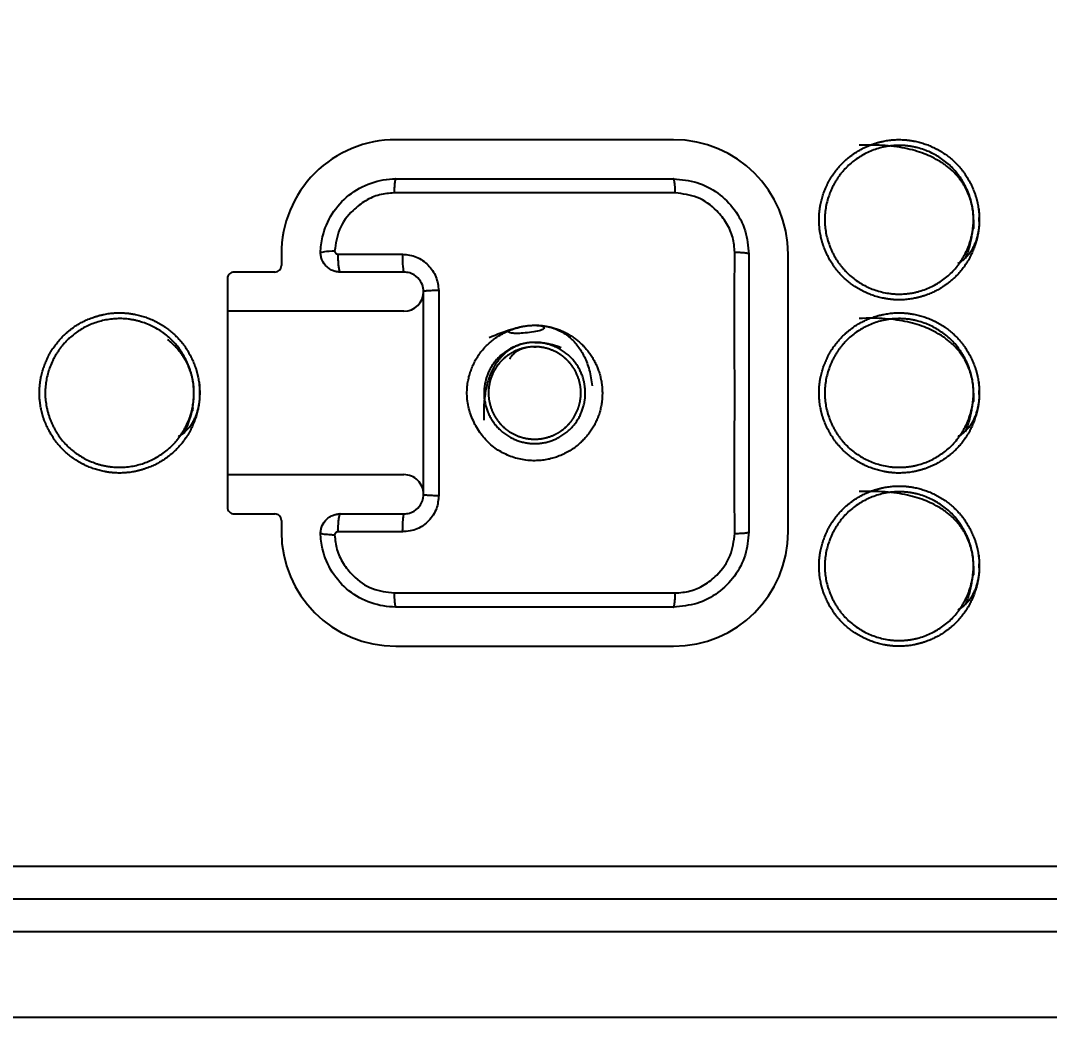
# Model space of a CAD drawing. Header units: millimetres. Extents: x -87 to 534, y -466 to 274.
# Drawn here: x 213.78 to 245.26, y -261.8 to -231.29 of the extents above; entities that cross this region are included whole.
import ezdxf

# ---------------------------------------------------------------- set-up
doc = ezdxf.new("R2010")
doc.units = ezdxf.units.MM
doc.header["$MEASUREMENT"] = 0
doc.layers.add('1', color=7, linetype='Continuous')
doc.layers.add('______', color=7, linetype='Continuous')
doc.styles.add('______', font='gulim_1.ttc')
doc.dimstyles.new('____ ______ 01', dxfattribs={"dimscale": 10, "dimtxt": 1, "dimasz": 1, "dimexe": 0.5, "dimexo": 0.5, "dimgap": 0.09, "dimtad": 1, "dimtoh": 1, "dimzin": 1, "dimdsep": 46, "dimtxsty": '______', "dimcen": 0.5, "dimazin": 0, "dimtfac": 1, "dimtdec": 4, "dimtix": 1, "dimtmove": 0, "dimatfit": 3, "dimfxl": 0, "dimtolj": 1, "dimtzin": 1, "dimarcsym": 0})

# ---------------------------------------------------------------- blocks, each defined once
blk = doc.blocks.new('*D2')
at = {"layer": '______', "color": 0, "lineweight": -2}
for p, q in [((141.5493859263009, 192.1530014738186), (-79.45061407369911, 192.1530014738186)), ((-74.45061407369911, 182.1530014738186), (-74.45061407369914, -251.7967063553381)), ((341.8680681089468, -261.7967063553381), (-79.45061407369914, -261.7967063553381))]:
    blk.add_line(p, q, dxfattribs=at)
at = {"layer": '______', "color": 0}
for points in [[(-72.78394740703244, 182.1530014738186), (-76.11728074036579, 182.1530014738186), (-74.45061407369911, 192.1530014738186)], [(-76.11728074036581, -251.7967063553381), (-72.78394740703247, -251.7967063553381), (-74.45061407369914, -261.7967063553381)]]:
    blk.add_solid(points, dxfattribs=at)
at = {"layer": 'Defpoints', "color": 0}
for p in [(146.5493859263009, 192.1530014738186), (-74.45061407369914, -261.7967063553381), (346.8680681089468, -261.7967063553381)]:
    blk.add_point(p, dxfattribs=at)
at = {"layer": '______', "color": 0, "insert": (-80.48061407369913, -34.82185244075973), "char_height": 10, "attachment_point": 5, "rotation": 90, "style": '______'}
blk.add_mtext('\\A1;453.95', dxfattribs=at)

msp = doc.modelspace()

# ---------------------------------------------------------------- linework, layer by layer
at = {"layer": '1', "color": 157}
for p, q in [((233.7626779847255, -234.937780433849), (225.2626779848924, -234.9377271594375)), ((221.7626560484141, -238.4377091752166), (221.7626538547865, -238.7877052228396)), ((237.2626027737231, -246.9378023701355), (237.2626560481344, -238.4378023703025)), ((220.112651347788, -239.1876948813285), (220.1126074747433, -246.1876948811905)), ((221.562652601275, -238.9877039693196), (220.3126526012993, -238.9876961348473)), ((225.5126450801158, -240.1877287262289), (220.1126450802103, -240.1876948813086)), ((220.1126137423212, -245.1876948812105), (225.512613742203, -245.1877287261307)), ((220.3126062212236, -246.3876961347023), (221.5626062211991, -246.3877039691746)), ((221.7626049676796, -246.5877052226865), (221.7626027740025, -246.9377091750496)), ((225.2625808374364, -250.4377271591325), (233.7625808372695, -250.4377804335439)), ((178.6144645671002, -257.1722141924965), (342.0222340187761, -257.1721312018806)), ((166.4857396296468, -258.172220352368), (342.0222586260829, -258.172131201871)), ((342.0222648047882, -259.1765983161995), (166.4857458083518, -259.1766874666964)), ((346.868068108947, -261.7967063553344), (156.7836775927856, -261.7966186874444))]:
    msp.add_line(p, q, dxfattribs=at)
for centre, radius, start, end in [((225.26265604837, -238.4377271593685), 3.499999999999947, 89.99964089422704, 179.9997055954123), ((233.7626560482029, -238.4377804337798), 3.500000000000455, 359.9996408942401, 89.99964089424007), ((221.5626538550005, -238.7877039599173), 0.2, 270.0000000000244, 8.142219984547067e-12), ((220.312651348092, -239.1876961254216), 0.2, 90.00000000000814, 180.0000000001547), ((225.5126488405504, -239.5877287168029), 0.600000000000001, 270.0000000011264, 0), ((225.5126099815679, -245.7877287164373), 0.600000000000001, 359.9999999999946, 90.00000000112091), ((220.3126074750473, -246.1876961250096), 0.2, 179.999999999886, 270.0000000000407), ((221.5626049678935, -246.5877039594578), 0.2, 0, 90.00000000001629), ((225.2626027739589, -246.9377271592016), 3.500000000000025, 179.9997055954271, 269.9996408942424), ((233.7626027737915, -246.9377804336124), 3.500000000000376, 269.9996408942531, 359.9996408942345)]:
    msp.add_arc(centre, radius, start, end, dxfattribs=at)
for points, knots in [([(243.1143354155618, -237.2191354300927), (243.1140955721412, -237.6635532109839), (243.0643620124001, -237.9423471919149), (242.8806215042373, -238.4609779302301), (242.7441635968949, -238.7084341782568), (242.3987316748344, -239.1408927878678), (242.1826133657528, -239.3297486753245), (241.7154151089985, -239.6144944709939), (241.4600625348157, -239.718221621877), (240.9247589937736, -239.8401465457824), (240.6360551561409, -239.8548576693614), (240.0916067121559, -239.7846597464671), (239.82776947822, -239.7048930023544), (239.3358905684847, -239.4652515406118), (239.102324939051, -239.2986965095491), (238.7175084259175, -238.9038617473822), (238.5594367998838, -238.6722303892523), (238.3284983466287, -238.1771806071025), (238.252471931869, -237.9066116159408), (238.194947159792, -237.3578215192717), (238.2162250125282, -237.0718887561071), (238.3486435135369, -236.5411344844512), (238.4575367362418, -236.2877724793948), (238.7529995920308, -235.8248852324771), (238.94826238212, -235.6117263386109), (239.385045642118, -235.2794119335788), (239.6287193674375, -235.1508803272927), (240.1472019489377, -234.9758127152705), (240.4306876927683, -234.9302873971202), (240.9817562279281, -234.9412942500255), (241.2565566395374, -234.9950162757918), (241.7687480883696, -235.1849568157022), (242.0133145516756, -235.3242961953163), (242.4397221309059, -235.6747387971773), (242.6251516592488, -235.8930691736741), (242.9037479617914, -236.3637359097014), (243.0043310589842, -236.6206971425447), (243.0959132184039, -237.0490869777452), (243.1143354155618, -237.2191354300927), (243.1140955721412, -237.6635532109839)], [-0.08544365824638323, -0.03283762223154085, 0, 0, 0.05390495702011764, 0.05390495702011764, 0.1077303894664446, 0.1077303894664446, 0.1623317227680456, 0.1623317227680456, 0.2148843711443057, 0.2148843711443057, 0.2698691142416845, 0.2698691142416845, 0.3224058962179341, 0.3224058962179341, 0.3769880445619194, 0.3769880445619194, 0.4303793645189021, 0.4303793645189021, 0.4839126359838245, 0.4839126359838245, 0.5384576139767031, 0.5384576139767031, 0.5910354422545386, 0.5910354422545386, 0.6460159267943812, 0.6460159267943812, 0.6985258692857889, 0.6985258692857889, 0.7531493215441983, 0.7531493215441983, 0.8064596546576766, 0.8064596546576766, 0.8600662370804198, 0.8600662370804198, 0.9145563417536168, 0.9145563417536168, 0.9671623777684591, 0.9671623777684591, 1, 1, 1.053904957020118, 1.107730389466445]), ([(242.9376615840526, -237.9837929113115), (242.9376636693282, -236.7926057351915), (242.6924808976976, -236.2006792317885), (241.8501858423101, -235.3583812273826), (241.2582601973422, -235.1131963833066), (240.0670730212162, -235.1131942980385), (239.4751465178176, -235.3583770696586), (238.6328485134027, -236.2006721250566), (238.3876636693494, -236.7925977124826), (238.3876615840454, -237.9837850036826), (238.6328443556904, -238.5757114495466), (239.4751394110776, -239.4180094539636), (240.0670650560455, -239.6631942980285), (241.2582522321718, -239.6631963832965), (241.8501787355708, -239.4180136116765), (242.6924767399851, -238.5757185562785), (242.9376615840526, -237.9837929113115), (242.9376636693282, -236.7926057351915)], [-0.25, -0.125, 0, 0, 0.125, 0.125, 0.25, 0.25, 0.375, 0.375, 0.5, 0.5, 0.625, 0.625, 0.75, 0.75, 0.875, 0.875, 1, 1, 1.125, 1.25]), ([(222.9628960188224, -238.4045035759225), (222.9652819820976, -238.2393455043836), (222.9856836247477, -238.0733781251095), (223.0815496872096, -237.6647815327295), (223.1827094853193, -237.4234893222015), (223.4553871258622, -236.9923804056615), (223.6308679067008, -236.7968296199475), (224.0318304307766, -236.4778686210345), (224.2631315771032, -236.3504365341305), (224.7473658886524, -236.1815932439936), (225.0069164093823, -236.1377255564555), (225.2626704637992, -236.1377271594135)], [0, 0, 0, 0, 0.138301791101536, 0.138301791101536, 0.352705724581507, 0.352705724581507, 0.567786413846615, 0.567786413846615, 0.784044697733589, 0.784044697733589, 1, 1, 1, 1]), ([(233.7626704636323, -236.1377804338247), (234.0033902815583, -236.1597660516377), (234.4844567058058, -236.2037032007985), (235.1376735215906, -236.5488348035615), (235.6517079723003, -237.0629139200108), (235.9967613085491, -237.7161031708898), (236.0406803461867, -238.1971127958), (236.062656048158, -238.4377948492086)], [0, 0, 0, 0, 0.2002173737915527, 0.4001243309002711, 0.5999224976280964, 0.7998138294811248, 1, 1, 1, 1]), ([(225.2128419884411, -236.5667987414184), (225.0621435814523, -236.5783836863948), (224.7581488028693, -236.6017532949614), (224.3237178019874, -236.7943595162061), (223.8855524235669, -237.1344592948855), (223.491646353124, -237.6549171606721), (223.4248154899326, -238.1199265394845), (223.392188632838, -238.3469443247666)], [0, 0, 0, 0, 0.1619601787791355, 0.3267124694346876, 0.5007811750364554, 0.756281147911906, 1, 1, 1, 1]), ([(233.8124930458728, -236.5668526403906), (233.0965992236333, -236.5668559581593), (231.6660577229263, -236.5668625879218), (229.5126673687571, -236.5668800807348), (227.3592770796431, -236.566835594847), (225.9287357298565, -236.5668110330264), (225.2128419884411, -236.5667987414184)], [0, 0, 0, 0, 0.2502177766868755, 0.5000000036955546, 0.749782228863616, 1, 1, 1, 1]), ([(235.6335842088429, -238.3879666311565), (235.6213217694476, -238.2346010000637), (235.5965807328598, -237.9251662646261), (235.397421946122, -237.4856917529903), (235.0478623843337, -237.0443507124093), (234.5151866795563, -236.6515412631018), (234.0423081107911, -236.5945499474292), (233.8124930458728, -236.5668526403906)], [0, 0, 0, 0, 0.1625336525948304, 0.3279323889716159, 0.5010454987301938, 0.7575122480173283, 1, 1, 1, 1]), ([(223.5626526031451, -238.9877165044758), (223.5569018412907, -238.9876670586616), (223.5424509346635, -238.9875428078471), (223.5138476368722, -238.9860384631198), (223.476956410389, -238.9821223178739), (223.4312033038939, -238.9737987561016), (223.364574934483, -238.956161674864), (223.2660152004787, -238.9151377860926), (223.1181887828841, -238.8080826257533), (223.0203870802729, -238.6658245300168), (222.9783204996979, -238.5332081842497), (222.9681304519236, -238.4715155512098), (222.9651827786695, -238.4432508070473), (222.9636901729525, -238.4252677073462), (222.9631820609966, -238.4117254561979), (222.9628435924801, -238.402704559132)], [0, 0, 0, 0, 0.02487878776516015, 0.06251711479050083, 0.1256485022974877, 0.1884683423989742, 0.2512975816922021, 0.3763893296225329, 0.501510321960259, 0.7505347925200722, 0.8750135738115261, 0.9375492680219795, 0.9533148488902303, 0.968901629569861, 1, 1, 1, 1]), ([(223.392188636074, -238.3469443270615), (223.3038318815818, -238.3513388073366), (223.1494029200321, -238.3616645459615), (223.0212966293191, -238.3781261631565), (222.9630988689282, -238.3909268932525), (222.962896577716, -238.4045035602226)], [0, 0, 0, 0, 0.5, 0.5, 1, 1, 1, 1]), ([(223.392188632838, -238.3469443247666), (223.3925363919539, -238.3505774971866), (223.3930815466426, -238.3541941242735), (223.3961532014789, -238.3690705546255), (223.4005050588089, -238.3800945770515), (223.4124662519657, -238.3997432502194), (223.4202458025975, -238.4086416144585), (223.4380317058685, -238.4230691762425), (223.4482683597071, -238.4288164193725), (223.4698138744625, -238.4364687195805), (223.4814212013152, -238.4384766152405), (223.4928999933666, -238.4384766840245)], [0, 0, 0, 0, 0.0723704031381824, 0.0723704031381824, 0.304743861013937, 0.304743861013937, 0.537392569970661, 0.537392569970661, 0.76864535000871, 0.76864535000871, 1, 1, 1, 1]), ([(223.4928999933666, -238.4384766840245), (223.8229637461764, -238.4384786617856), (224.1535941620214, -238.4384806353665), (224.8112704753416, -238.4384845451646), (225.1383482308486, -238.4384864816795), (225.4657605304162, -238.4384884136915)], [0, 0, 0, 0, 0.503382718460659, 0.503382718460659, 1, 1, 1, 1]), ([(225.465760530416, -238.4384884136915), (225.61318051474, -238.4574176371134), (225.9058540031604, -238.4949979005858), (226.2643329064895, -238.7614775399009), (226.5230838613891, -239.1200873607582), (226.5601706629241, -239.4079606406995), (226.578648961344, -239.5513919465485)], [0, 0, 0, 0, 0.2540267651851644, 0.5043203596847593, 0.7530302982348114, 1, 1, 1, 1]), ([(235.6335303098608, -246.9876176886075), (235.6294479711087, -246.2509855449521), (235.6215200722449, -244.8204464619751), (235.6372284883626, -242.6879054810927), (235.6214306468592, -240.5552683305248), (235.6294528711749, -239.1246934574795), (235.6335842088429, -238.3879666311565)], [0, 0, 0, 0, 0.2574633427457189, 0.4999936228739327, 0.742503438091878, 1, 1, 1, 1]), ([(226.1126488406389, -239.5877324867872), (226.1054343624592, -239.5180345225093), (226.0890911687175, -239.3601454409654), (225.9435631396557, -239.1419082204427), (225.7287547232609, -239.0068441282302), (225.5719737757081, -238.9929760051117), (225.5126526011975, -238.9877287262523)], [0, 0, 0, 0, 0.220600992715045, 0.4997346549254433, 0.8107147054541074, 1, 1, 1, 1]), ([(226.1126086265747, -245.7877324739266), (226.1126207040452, -244.3711987022846), (226.1126328409157, -242.9476981096525), (226.1126504649969, -240.8806174580125), (226.1126559819234, -240.2335521090145), (226.1126614882287, -239.5877324868966)], [0, 0, 0, 0, 0.68706696025018, 0.68706696025018, 1, 1, 1, 1]), ([(226.5786617572089, -239.5513918831185), (226.5786549257559, -240.0737470393086), (226.5786446532563, -240.8592157884309), (226.5786501491641, -241.9054222451759), (226.5786358995647, -242.6948445922053), (226.5785969470751, -243.477571919962), (226.5786320681723, -244.523554558231), (226.5786178263807, -245.3020320622823), (226.5786082758173, -245.8240800674965)], [0, 0, 0, 0, 0.2500750016837625, 0.3760393602542569, 0.5000503447678302, 0.6273072721710183, 0.7500717822820605, 1, 1, 1, 1]), ([(219.2643021978847, -242.5189836897655), (219.2640623544637, -242.9634014706578), (219.2143287947229, -243.2421954515887), (219.0305882865598, -243.7608261899037), (218.8941303792171, -244.0082824379301), (218.5486984571571, -244.4407410475412), (218.3325801480753, -244.6295969349982), (217.8653818913208, -244.9143427306682), (217.6100293171371, -245.0180698815515), (217.0747257760966, -245.1399948054548), (216.7860219384663, -245.1547059290316), (216.2415734944857, -245.0845080061367), (215.9777362605516, -245.0047412620252), (215.4858573508143, -244.7650998002837), (215.2522917213773, -244.5985447692195), (214.8674752082425, -244.2037100070504), (214.7094035822092, -243.9720786489211), (214.4784651289533, -243.4770288667709), (214.4024387141922, -243.2064598756081), (214.3449139421145, -242.6576697789365), (214.3661917948511, -242.3717370157705), (214.4986102958615, -241.8409827441158), (214.6075035185659, -241.5876207390615), (214.902966374354, -241.1247334921455), (215.0982291644441, -240.9115745982798), (215.5350124244419, -240.5792601932508), (215.7786861497589, -240.4507285869665), (216.2971687312574, -240.2756609749445), (216.5806544750894, -240.2301356567939), (217.1317230102509, -240.2411425096993), (217.4065234218606, -240.2948645354656), (217.9187148706947, -240.4848050753761), (218.1632813340022, -240.6241444549908), (218.589688913235, -240.9745870568531), (218.7751184415783, -241.1929174333516), (219.0537147441169, -241.6635841693783), (219.1542978413072, -241.9205454022184), (219.2458800007266, -242.3489352374169), (219.2643021978847, -242.5189836897655), (219.2640623544637, -242.9634014706578)], [-0.08544365824594025, -0.03283762223178954, 0, 0, 0.05390495702010016, 0.05390495702010016, 0.1077303894664107, 0.1077303894664107, 0.1623317227680325, 0.1623317227680325, 0.2148843711444229, 0.2148843711444229, 0.2698691142413193, 0.2698691142413193, 0.3224058962172161, 0.3224058962172161, 0.3769880445618397, 0.3769880445618397, 0.4303793645187194, 0.4303793645187194, 0.4839126359839093, 0.4839126359839093, 0.5384576139770544, 0.5384576139770544, 0.5910354422544699, 0.5910354422544699, 0.6460159267944044, 0.6460159267944044, 0.6985258692853038, 0.6985258692853038, 0.7531493215439476, 0.7531493215439476, 0.8064596546575399, 0.8064596546575399, 0.860066237080598, 0.860066237080598, 0.9145563417540598, 0.9145563417540598, 0.9671623777682105, 0.9671623777682105, 1, 1, 1.0539049570201, 1.107730389466411]), ([(219.0212088777371, -243.4340128803706), (219.0835214144445, -242.8421685254975), (219.0876292740584, -242.7651387799325), (219.0876304516514, -242.0924539948666), (218.8424476800205, -241.5005274914525), (218.0001526246326, -240.6582294870566), (217.4082269796645, -240.4130446429715), (216.2170398035391, -240.4130425577035), (215.6251133001401, -240.6582253293325), (214.7828152957254, -241.5005203847215), (214.5376304516706, -242.0924459721575), (214.5376283663697, -243.2836332633485), (214.7828111380134, -243.8755597092115), (215.6251061933999, -244.7178577136285), (216.2170318383689, -244.9630425577025), (217.4082190144941, -244.9630446429715), (218.000145517894, -244.7178618713425), (218.7879317187035, -243.9300784286975), (219.0212088777371, -243.4340128803706), (219.0835214144445, -242.8421685254975)], [-0.233820511470323, -0.108820511470323, 0, 0, 0.0161794885296767, 0.0161794885296767, 0.141179488529677, 0.141179488529677, 0.266179488529677, 0.266179488529677, 0.391179488529677, 0.391179488529677, 0.516179488529677, 0.516179488529677, 0.641179488529677, 0.641179488529677, 0.766179488529677, 0.766179488529677, 0.891179488529677, 0.891179488529677, 1, 1, 1.016179488529677, 1.141179488529677]), ([(243.114302197399, -242.5191354310451), (243.1140623539786, -242.9635532114086), (243.0643287940434, -243.2423471928878), (242.8805882851957, -243.7609779320811), (242.7441303773417, -244.0084341804811), (242.3986984543994, -244.4408927900151), (242.1825801450932, -244.6297486771501), (241.7153818879933, -244.91449447223), (241.4600293136566, -245.0182216228092), (240.9247257724332, -245.1401465460328), (240.6360219347798, -245.1548576692151), (240.0915734909108, -245.0846597456106), (239.8277362570996, -245.0048930011792), (239.3358573476439, -244.7652515388203), (239.1022917183845, -244.5986965074271), (238.7174752058183, -244.2038617447532), (238.5594035801237, -243.9722303864953), (238.3284651274612, -243.4771806040691), (238.2524387130122, -243.2066116127334), (238.1949139416686, -242.6578215159573), (238.2161917947897, -242.3718887528722), (238.3486102964559, -241.841134481397), (238.4575035194853, -241.587772476446), (238.7529663758842, -241.1248852298871), (238.9482291662648, -240.9117263362912), (239.3850124266783, -240.5794119318444), (239.6286861521353, -240.4508803258718), (240.1471687338696, -240.2758127144865), (240.4306544778055, -240.2302873966971), (240.981723012919, -240.2412942503586), (241.2565234243821, -240.2950162764538), (241.7687148729897, -240.4849568169793), (242.0132813361952, -240.6242961969372), (242.4396889149712, -240.9747387993882), (242.6251184429807, -241.1930691760933), (242.9037147449303, -241.6637359124516), (243.0042978418201, -241.9206971454522), (243.0958800004732, -242.3490869797702), (243.114302197399, -242.5191354310451), (243.1140623539786, -242.9635532114086)], [-0.0854436580452742, -0.03283762202402196, 0, 0, 0.05390495712633438, 0.05390495712633438, 0.1077303896787756, 0.1077303896787756, 0.162331722972352, 0.162331722972352, 0.2148843713536955, 0.2148843713536955, 0.269869114451068, 0.269869114451068, 0.3224058964225553, 0.3224058964225553, 0.3769880447753955, 0.3769880447753955, 0.4303793647167087, 0.4303793647167087, 0.4839126361965037, 0.4839126361965037, 0.5384576141797852, 0.5384576141797852, 0.5910354424631725, 0.5910354424631725, 0.6460159270024441, 0.6460159270024441, 0.6985258694895201, 0.6985258694895201, 0.753149321756156, 0.753149321756156, 0.8064596548548377, 0.8064596548548377, 0.8600662372922826, 0.8600662372922826, 0.9145563419547258, 0.9145563419547258, 0.967162377975978, 0.967162377975978, 1, 1, 1.053904957126334, 1.107730389678776]), ([(242.9376283658899, -243.2837929112085), (242.9376304511661, -242.0926057350975), (242.6924476795352, -241.5006792316844), (241.8501526241475, -240.6583812272675), (241.2582269791797, -240.4131963832025), (240.0670398030538, -240.4131942979345), (239.4751132996548, -240.6583770695645), (238.6328152952401, -241.5006721249515), (238.3876304511859, -242.0925977123885), (238.387628365884, -243.2837850035695), (238.6328111375278, -243.8757114494425), (239.4751061929155, -244.7180094538595), (240.0670318378834, -244.9631942979236), (241.2582190140092, -244.9631963831926), (241.850145517408, -244.7180136115725), (242.692443521823, -243.8757185561846), (242.9376283658899, -243.2837929112085), (242.9376304511661, -242.0926057350975)], [-0.25, -0.125, 0, 0, 0.125, 0.125, 0.25, 0.25, 0.375, 0.375, 0.5, 0.5, 0.625, 0.625, 0.75, 0.75, 0.875, 0.875, 1, 1, 1.125, 1.25]), ([(228.1165610399703, -240.9906823850275), (229.2806414985239, -240.4734987283196), (230.3332981215299, -240.7377647368417), (231.0053542155747, -241.1877807077008), (231.5488529933432, -241.9377758115495), (231.6418202104192, -242.8948024952435), (231.3078167872486, -243.8624743277458), (230.5992922011305, -244.573803549829), (229.4119137077939, -244.8661042882845), (228.0095112390713, -244.4301014503952), (227.3137231370904, -243.0660963757703), (227.5372297232425, -241.9238744618025), (228.1165610399703, -240.9906823850275), (229.2806414985239, -240.4734987283196), (230.3332981215299, -240.7377647368417)], [-0.2527333272368214, -0.1888053941481025, -0.129340844962996, 0, 0.07435235217753206, 0.1162101556326388, 0.1878563765801265, 0.2841179747073966, 0.3269751796256987, 0.4258659574798482, 0.5029466481474987, 0.6041609870397763, 0.7472666727631786, 0.8111946058518975, 0.870659155037004, 1, 1.074352352177532, 1.116210155632639, 1.187856376580127]), ([(229.9181593475532, -241.1388668469746), (229.1071627628157, -241.1388617641246), (228.7041603389391, -241.3057878746308), (228.1306955602668, -241.8792454650229), (227.9637643981587, -242.2822457120266), (227.9637593152277, -243.0932424654682), (228.1306854255977, -243.4962448049403), (228.7041430158445, -244.069709583757), (229.1071433472453, -244.2366407459476), (229.9181399319823, -244.2366458290654), (230.3211423559751, -244.0697197186695), (230.8946071349019, -243.4962621282777), (231.0615382970991, -243.093261796756), (231.0615433800833, -242.2822652118713), (230.894617269571, -241.8792627878734), (230.3211596790695, -241.3057980090578), (229.9181593475532, -241.1388668469746), (229.1071627628157, -241.1388617641246)], [-0.2499999996272203, -0.1249999998136101, 0, 0, 0.1250000013047287, 0.1250000013047287, 0.2500000011183389, 0.2500000011183389, 0.3750000009319491, 0.3750000009319491, 0.5000000007455593, 0.5000000007455593, 0.6250000005591695, 0.6250000005591695, 0.7500000003727797, 0.7500000003727797, 0.8750000001863899, 0.8750000001863899, 1, 1, 1.125000001304729, 1.250000001118339]), ([(229.6097882241188, -241.273945646464), (229.3537148546695, -241.2739439854586), (229.1927072116709, -241.3026184645117), (228.8932227566679, -241.4086969153188), (228.750333486485, -241.4875193758745), (228.5008621093289, -241.6869455978675), (228.3920062461868, -241.8116148485378), (228.2278981332133, -242.0810969163122), (228.1681320206164, -242.2283790069698), (228.0979353607843, -242.5371071677213), (228.0895186346697, -242.7035996912646), (228.1301197983421, -243.0175511668606), (228.1761730784333, -243.1696789498329), (228.3144725269244, -243.4532872962975), (228.4105767370224, -243.5879500609294), (228.6383544087373, -243.8097696429357), (228.771952481055, -243.9008690049581), (229.0574831990218, -244.0339465372163), (229.2135438041778, -244.0777370001413), (229.530036654849, -244.1107866390015), (229.6949139030837, -244.0984513824231), (230.0009574589535, -244.0219781186472), (230.147048109874, -243.9591272522935), (230.4139245548283, -243.7886377574531), (230.536802929626, -243.675984906764), (230.7283425083215, -243.4240320073317), (230.8024110382726, -243.2834878441765), (230.9032615024707, -242.9844511877719), (230.9294542322564, -242.8209534382657), (230.9229793949537, -242.503172530342), (230.8919437959851, -242.3447262028461), (230.7823059440339, -242.0493947888056), (230.7018942215313, -241.9083755870695), (230.4997024278678, -241.6625521320868), (230.3737610492999, -241.5556750225237), (230.1022822612763, -241.3951145188422), (229.9540720047085, -241.3371614803937), (229.707416841984, -241.2845281620482), (229.6097882241188, -241.273945646464), (229.3537148546695, -241.2739439854586)], [-0.0853016343781765, -0.0326938034615879, 0, 0, 0.0539782245672993, 0.0539782245672993, 0.1078763988572081, 0.1078763988572081, 0.1624757514383119, 0.1624757514383119, 0.215029854636603, 0.215029854636603, 0.2700145165796607, 0.2700145165796607, 0.3225497628020068, 0.3225497628020068, 0.3771344380198925, 0.3771344380198925, 0.4305210949489638, 0.4305210949489638, 0.4840587079966959, 0.4840587079966959, 0.5386006926110661, 0.5386006926110661, 0.5911801297971933, 0.5911801297971933, 0.6461603602092167, 0.6461603602092167, 0.6986689159935565, 0.6986689159935565, 0.7532947462826651, 0.7532947462826651, 0.8066005915145031, 0.8066005915145031, 0.860211421566475, 0.860211421566475, 0.9146983656218235, 0.9146983656218235, 0.9673061965384121, 0.9673061965384121, 1, 1, 1.053978224567299, 1.107876398857208]), ([(225.5126062211216, -246.3877287261067), (225.5718747189949, -246.382491339494), (225.7283790492165, -246.3686615021711), (225.9431865569989, -246.233865682788), (226.0889867361843, -246.0156764691824), (226.1053788251381, -245.85750692206), (226.1126099816565, -245.7877324866652)], [0, 0, 0, 0, 0.1891150548272487, 0.4993770055381163, 0.7791566871137313, 1, 1, 1, 1]), ([(243.1142689792364, -247.8191354309423), (243.1140291358161, -248.2635532113047), (243.0642955758808, -248.5423471927841), (242.8805550670329, -249.0609779319777), (242.7440971591786, -249.308434180378), (242.3986652362364, -249.7408927899116), (242.1825469269315, -249.9297486770465), (241.7153486698264, -250.2144944721388), (241.4599960954793, -250.318221622726), (240.9246925542534, -250.4401465459435), (240.6359887166093, -250.4548576691118), (240.0915402727669, -250.3846597455008), (239.8277030389722, -250.3048930010779), (239.3358241295045, -250.0652515387292), (239.1022585002227, -249.8986965073257), (238.717441987646, -249.5038617446362), (238.5593703619547, -249.2722303863806), (238.3284319092968, -248.7771806039586), (238.252405494849, -248.5066116126246), (238.1948807235062, -247.9578215158501), (238.2161585766275, -247.671888752765), (238.3485770782947, -247.1411344812897), (238.4574703013243, -246.8877724763388), (238.7529331577239, -246.4248852297803), (238.9481959481052, -246.2117263361848), (239.3849792085189, -245.879411931739), (239.6286529339759, -245.7508803257667), (240.1471355157107, -245.5758127143818), (240.4306212596473, -245.5302873965926), (240.981689794761, -245.5412942502552), (241.2564902062234, -245.5950162763506), (241.768681654831, -245.7849568168767), (242.0132481180367, -245.924296196835), (242.4396556968118, -246.274738799287), (242.6250852248204, -246.4930691759921), (242.9036815267693, -246.9637359123503), (243.0042646236591, -247.2206971453513), (243.0958467823111, -247.6490869796686), (243.1142689792364, -247.8191354309423), (243.1140291358161, -248.2635532113047)], [-0.08544365804510223, -0.03283762202378981, 0, 0, 0.05390495712629258, 0.05390495712629258, 0.1077303896786968, 0.1077303896786968, 0.1623317229720607, 0.1623317229720607, 0.2148843713556338, 0.2148843713556338, 0.2698691144510484, 0.2698691144510484, 0.3224058964193312, 0.3224058964193312, 0.376988044776677, 0.376988044776677, 0.4303793647172514, 0.4303793647172514, 0.4839126361966624, 0.4839126361966624, 0.5384576141799858, 0.5384576141799858, 0.5910354424633911, 0.5910354424633911, 0.6460159270026461, 0.6460159270026461, 0.6985258694896938, 0.6985258694896938, 0.7531493217564461, 0.7531493217564461, 0.8064596548550469, 0.8064596548550469, 0.8600662372925806, 0.8600662372925806, 0.9145563419548978, 0.9145563419548978, 0.9671623779762102, 0.9671623779762102, 1, 1, 1.053904957126293, 1.107730389678697]), ([(242.9375951477275, -248.5837929111035), (242.937597233004, -247.3926057349935), (242.6924144613729, -246.8006792315796), (241.8501194059854, -245.9583812271635), (241.2581937610175, -245.7131963830985), (240.0670065848915, -245.7131942978306), (239.4750800814927, -245.9583770694595), (238.6327820770778, -246.8006721248476), (238.3875972330238, -247.3925977122846), (238.3875951477216, -248.5837850034645), (238.6327779193653, -249.1757114493385), (239.4750729747529, -250.0180094537445), (240.0669986197211, -250.2631942978095), (241.2581857958467, -250.2631963831086), (241.8501122992457, -250.0180136114585), (242.6924103036604, -249.1757185560805), (242.9375951477275, -248.5837929111035), (242.937597233004, -247.3926057349935)], [-0.25, -0.125, 0, 0, 0.125, 0.125, 0.25, 0.25, 0.375, 0.375, 0.5, 0.5, 0.625, 0.625, 0.75, 0.75, 0.875, 0.875, 1, 1, 1.125, 1.25]), ([(226.5786082758173, -245.8240800674965), (226.5648589268492, -245.9618740253093), (226.5363203314773, -246.2478836404468), (226.2878353036735, -246.6096519810084), (225.9239126852935, -246.8880323031815), (225.6225163832596, -246.9202213024868), (225.4657072655314, -246.9369684508345)], [0, 0, 0, 0, 0.23483753801694, 0.4874364227159029, 0.7333257183602916, 1, 1, 1, 1]), ([(222.9627898792319, -246.9727209310815), (222.9631283860722, -246.9637015714889), (222.9636365598585, -246.9501615138867), (222.9651290113943, -246.9321808402943), (222.9680765734402, -246.9039174784018), (222.9782650469938, -246.8422341875057), (223.0203271926644, -246.7096209350445), (223.1181230743414, -246.5673604491662), (223.2659578469029, -246.4602965605731), (223.3645263733843, -246.419268920817), (223.4311594023925, -246.4016321149122), (223.4769122725165, -246.393308811015), (223.5134103837368, -246.3894367555847), (223.5419904428736, -246.3879048609768), (223.5564440230391, -246.387772805429), (223.5626062211256, -246.3877165043302)], [0, 0, 0, 0, 0.03109293946337979, 0.04667739289402219, 0.06244353729803698, 0.1249766434080887, 0.2494278793858634, 0.4984726688759451, 0.6236006686399588, 0.7486978409240294, 0.8115391028708666, 0.8743559374870736, 0.9374892375904037, 0.9733489076005075, 1, 1, 1, 1]), ([(225.2625883585297, -249.2377271591565), (225.006834304113, -249.2377255561976), (224.7472843332919, -249.1938546151575), (224.2630521382575, -249.0250052550815), (224.0317525893302, -248.8975702687906), (223.6307940635115, -248.5786042437755), (223.4553157339462, -248.3830512583975), (223.1826434974423, -247.9519389238355), (223.0814867239758, -247.7106454452726), (222.9856257833433, -247.3020476512286), (222.9652262211218, -247.1360800162295), (222.9628423281292, -246.9709219147945)], [0, 0, 0, 0, 0.215955302266396, 0.215955302266396, 0.432213586153356, 0.432213586153356, 0.647294275418452, 0.647294275418452, 0.86169820889841, 0.86169820889841, 1, 1, 1, 1]), ([(222.9628428870224, -246.9709219305025), (222.9860738327845, -246.9825104497431), (223.026094060466, -247.0024741302256), (223.2304765266754, -247.0194783999161), (223.3506403407291, -247.0261743573499), (223.3921342238325, -247.0284865449015)], [0, 0, 0, 0, 0.4753075130827636, 0.81881792876824, 1, 1, 1, 1]), ([(223.4928467284897, -246.9369554503776), (223.4813679364383, -246.9369553752736), (223.4697605844171, -246.9389631254335), (223.4482149737405, -246.9466151555745), (223.4379782478604, -246.9523622703755), (223.4201921637391, -246.9667896092105), (223.4124125015653, -246.9756878759305), (223.4004510621103, -246.9953363991615), (223.3960990665928, -247.0063603670455), (223.3930272252787, -247.0212367588836), (223.3924820252546, -247.0248533791365), (223.3921342205963, -247.0284865471955)], [0, 0, 0, 0, 0.23135464999168, 0.23135464999168, 0.462607430030119, 0.462607430030119, 0.695256138987219, 0.695256138987219, 0.927629596863194, 0.927629596863194, 1, 1, 1, 1]), ([(223.3921342205965, -247.0284865471956), (223.4074601005364, -247.1794665129938), (223.4383813201785, -247.4840809757368), (223.6415383045223, -247.9139555589049), (223.9915198372937, -248.3446424037437), (224.5197752746985, -248.7264459510184), (224.9860338923709, -248.7817579413049), (225.2127652616548, -248.8086549525774)], [0, 0, 0, 0, 0.1625777456526031, 0.3280139347235987, 0.5009615187714758, 0.7573284999229736, 1, 1, 1, 1]), ([(225.4657072655314, -246.9369684508345), (225.1338352152729, -246.9369662490906), (224.8023065839725, -246.9369640562895), (224.144654574106, -246.9369597225946), (223.8184750307923, -246.9369575809985), (223.4928467284897, -246.9369554503776)], [0, 0, 0, 0, 0.503382719561786, 0.503382719561786, 1, 1, 1, 1]), ([(236.0626027737467, -246.9377948490414), (236.0406240145055, -247.1784768491152), (235.9966988767924, -247.6594862583521), (235.6516369435049, -248.3126713701503), (235.1375958255521, -248.82674381985), (234.4843748697808, -249.1718668251439), (234.00330822971, -249.2157978735046), (233.7625883583628, -249.2377804335674)], [0, 0, 0, 0, 0.2001863527878991, 0.4000777759132951, 0.5998759426409779, 0.7997828084772216, 1, 1, 1, 1]), ([(233.8124163190864, -248.8087088515696), (233.965053541514, -248.796798346686), (234.2730394966811, -248.7727657538185), (234.7124109692109, -248.5746222477521), (235.1536139037194, -248.2253656832813), (235.5471030975084, -247.6917394056103), (235.6051874299319, -247.2185268749288), (235.6335303098608, -246.9876176886075)], [0, 0, 0, 0, 0.1617439650100237, 0.3263612162481256, 0.5005421052371327, 0.7562841036451208, 1, 1, 1, 1]), ([(225.2127652616548, -248.8086549525776), (225.9286264383363, -248.8086515512596), (227.3591027176128, -248.8086447545439), (228.7954457802552, -248.8086339247584), (230.2297949797803, -248.8086417490724), (231.6661306487822, -248.808672249643), (233.09659949351, -248.8086966443059), (233.8124163190864, -248.8087088515696)], [0, 0, 0, 0, 0.250217774228025, 0.500000003276786, 0.5000025908673454, 0.7497977257449974, 1, 1, 1, 1])]:
    msp.add_open_spline(points, degree=3, knots=knots, dxfattribs=at)
for points, weights in [([(225.2626673299696, -236.1377271500817), (225.2190315502454, -236.1377271500817), (225.2128415438525, -236.5667990443822)], [1, 0.7357885375763765, 0.9482538460170948]), ([(233.812492600952, -236.5668523187834), (233.8063026584927, -236.1377804244936), (233.762667329469, -236.1377804244936)], [0.9482538460102732, 0.7357885375806181, 1]), ([(236.0626560477228, -238.4377917060269), (236.0626560477228, -238.3941561319814), (235.6335838961139, -238.3879661772208)], [1, 0.7357884354783647, 0.9482540102211364]), ([(226.5786617572089, -239.5513918831085), (226.1126617783752, -239.5537019867474), (226.1126614882287, -239.5877324868966)], [1, 0.730753064228461, 1]), ([(226.1126086264725, -245.7877355981075), (226.1126085504816, -245.8217661827901), (226.5786085035162, -245.8240802709171)], [1.000000067389826, 0.7210103453738704, 0.9735128135062175]), ([(235.6335306217025, -246.9876172343335), (236.0626027733114, -246.9814272795727), (236.0626027733115, -246.9377917055272)], [0.9482540102211579, 0.7357884354783514, 1]), ([(225.2127657061608, -248.8086552550687), (225.2189557125541, -249.2377271493683), (225.2625914922783, -249.2377271493683)], [0.9482538460165341, 0.7357885375767252, 1]), ([(233.7625914917776, -249.2377804237804), (233.8062268208012, -249.2377804237804), (233.8124167632606, -248.8087085294901)], [1, 0.7357885375804292, 0.948253846010577])]:
    msp.add_rational_spline(points, weights, degree=2, dxfattribs=at)
for points in [[(225.2626704637992, -236.1377271594135), (228.0929440403133, -236.1377448983735), (230.9323965007402, -236.1377626948636), (233.7626704636323, -236.1377804338256)], [(222.9628943274904, -238.404620866246), (222.9628944712249, -238.404610866279), (222.9628949388871, -238.4045783298266), (222.9628960188224, -238.4045035759225)], [(225.4657616956629, -238.4384888356407), (225.4632259673765, -238.7150488161355), (225.4864292729353, -238.9877285440778), (225.5126530088669, -238.9877287262552)], [(236.062656048158, -238.4377948492086), (236.0626383091976, -241.2680684940135), (236.0626205127073, -244.1075211171575), (236.0626027737467, -246.9377948490416)], [(225.5126526011973, -238.9877287262525), (224.8610513046187, -238.9877246422905), (224.2107034670594, -238.9877205661845), (223.5626526012356, -238.9877165044755)], [(223.56260622116, -246.3877165043305), (224.2106570869832, -246.3877205660395), (224.8610049245431, -246.3877246421455), (225.5126062211216, -246.3877287261065)], [(222.9628423281292, -246.9709219147945), (222.9628412491304, -246.9708471608775), (222.9628405521016, -246.9707986244688), (222.9628407782861, -246.9708143744198)], [(233.7625883583628, -249.2377804335675), (230.9323145500657, -249.2377626946065), (228.0928619546198, -249.2377448981165), (225.2625883585297, -249.2377271591565)]]:
    msp.add_open_spline(points, degree=3, dxfattribs=at)
for points, weights, knots in [([(223.49289968478, -238.4384771118302), (223.4925589550117, -238.4630368213936), (223.4925589550116, -238.4877164950908), (223.4925589550117, -238.9877164951676), (223.562655735062, -238.9877164950908)], [0.9626697728401372, 0.9799643244984604, 1, 0.7071067811547899, 1.000000000063515], [1.463344315409417, 1.463344315409417, 1.463344315409417, 1.570796326794897, 1.570796326794897, 3.141592653760111, 3.141592653760111, 3.141592653760111]), ([(223.5626030873972, -246.3877164945958), (223.492506307358, -246.3877164945969), (223.4925063073579, -246.8877164945958), (223.4925063073579, -246.9123961682926), (223.4928470371263, -246.9369558778554)], [0.9999999999990861, 0.7071067811870045, 1, 0.9799643244988658, 0.9626697728408373], [3.141592653592244, 3.141592653592244, 3.141592653592244, 4.71238898038469, 4.71238898038469, 4.819840991767995, 4.819840991767995, 4.819840991767995]), ([(225.5126030872825, -246.387728716373), (225.4654785027436, -246.3877287163729), (225.4654785027437, -246.887728716373), (225.4654785027438, -246.9124087100992), (225.4657075740959, -246.9369687350322)], [1, 0.7071067811865476, 1, 0.9799640698951635, 0.962669333299635], [3.141592653589793, 3.141592653589793, 3.141592653589793, 4.71238898038469, 4.71238898038469, 4.819842357216339, 4.819842357216339, 4.819842357216339])]:
    msp.add_rational_spline(points, weights, degree=2, knots=knots, dxfattribs=at)

# ---------------------------------------------------------------- dimensions: what is measured, and where the dimension line sits
at = {"layer": '______'}
dim = msp.add_linear_dim(base=(-74.45061407369914, -261.7967063553381), p1=(146.5493859263009, 192.1530014738186), p2=(346.8680681089468, -261.7967063553381), angle=90, dimstyle='____ ______ 01', override={"dimtmove": 1}, dxfattribs=at)
dim.commit()
dim.dimension.update_dxf_attribs({"geometry": '*D2', "text_midpoint": (-80.48061407369913, -34.82185244075973)})

doc.saveas('drawing.dxf')
